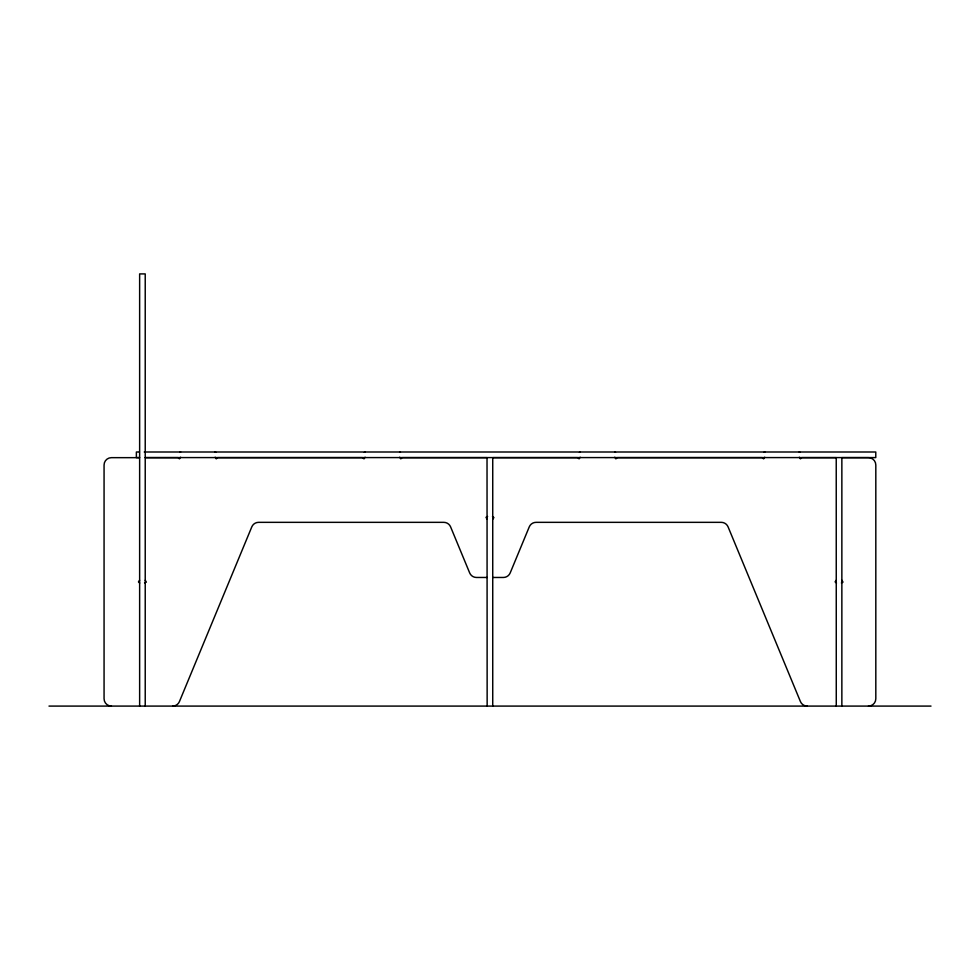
<?xml version="1.0" encoding="UTF-8"?>
<svg xmlns="http://www.w3.org/2000/svg" width="980" height="980" viewBox="0 0 980 980"><rect width="100%" height="100%" fill="white"/><g stroke="black" fill="none" stroke-linecap="round" stroke-linejoin="round"><path stroke-width="1.47" d="M215.159 457.219L216.237 458.824L217.879 457.66L362.367 457.66L364.021 458.824L365.099 457.219M399.693 457.219L400.771 458.824L402.413 457.66L487.023 457.66L487.146 706.09M614.779 457.219L615.857 458.824L617.51 457.66L761.987 457.66L763.641 458.824L764.719 457.219M799.313 457.219L800.391 458.824L802.044 457.66L836.234 457.66L836.271 706.09M139.601 580.258L138.474 581.875L139.638 583.039M492.769 519.18L493.896 517.562L492.487 516.423M836.234 580.258L835.107 581.875L836.504 583.014M179.818 452.344L180.651 452.001M364.364 452.344L365.185 452.001M579.45 452.344L580.27 452.001M763.984 452.344L764.804 452.001M139.442 452.001L136.379 452.001L136.367 457.587L139.442 457.587M144.232 452.001L875.777 452.001L875.777 457.587L145.187 457.587M139.601 457.66L111.414 457.66A7.35 7.35 0 0 0 104.064 465.01L104.064 698.74A7.35 7.35 0 0 0 111.414 706.09M145.261 457.66L177.833 457.66L179.487 458.824L180.565 457.219M492.854 457.66L577.453 457.66L579.107 458.824L580.185 457.219M487.109 577.465L476.476 577.465A7.35 7.35 0 0 1 469.677 572.933L450.604 526.873A7.35 7.35 0 0 0 443.818 522.34L258.585 522.34A7.35 7.35 0 0 0 251.799 526.873L179.438 701.558A7.35 7.35 0 0 1 172.651 706.09M492.769 577.465L503.402 577.465A7.35 7.35 0 0 0 510.188 572.933L529.261 526.873A7.35 7.35 0 0 1 536.06 522.34L721.292 522.34A7.35 7.35 0 0 1 728.079 526.873L800.427 701.558A7.35 7.35 0 0 0 807.226 706.09M49 706.09L931 706.09M799.227 452.001L800.048 452.344M614.693 452.001L615.514 452.344M399.595 452.001L400.428 452.344M215.061 452.001L215.894 452.344M841.391 582.941L842.996 582.12L841.894 580.258M487.611 516.497L486.007 517.317L487.109 519.18M144.562 582.831L146.363 582.12L145.261 580.258M841.857 706.09L841.857 457.66L868.464 457.66A7.35 7.35 0 0 1 875.814 465.01L875.814 698.74A7.35 7.35 0 0 1 868.464 706.09M492.732 457.66L492.732 706.09M145.224 706.09L145.224 273.91L139.638 273.91L139.638 706.09"/></g></svg>
